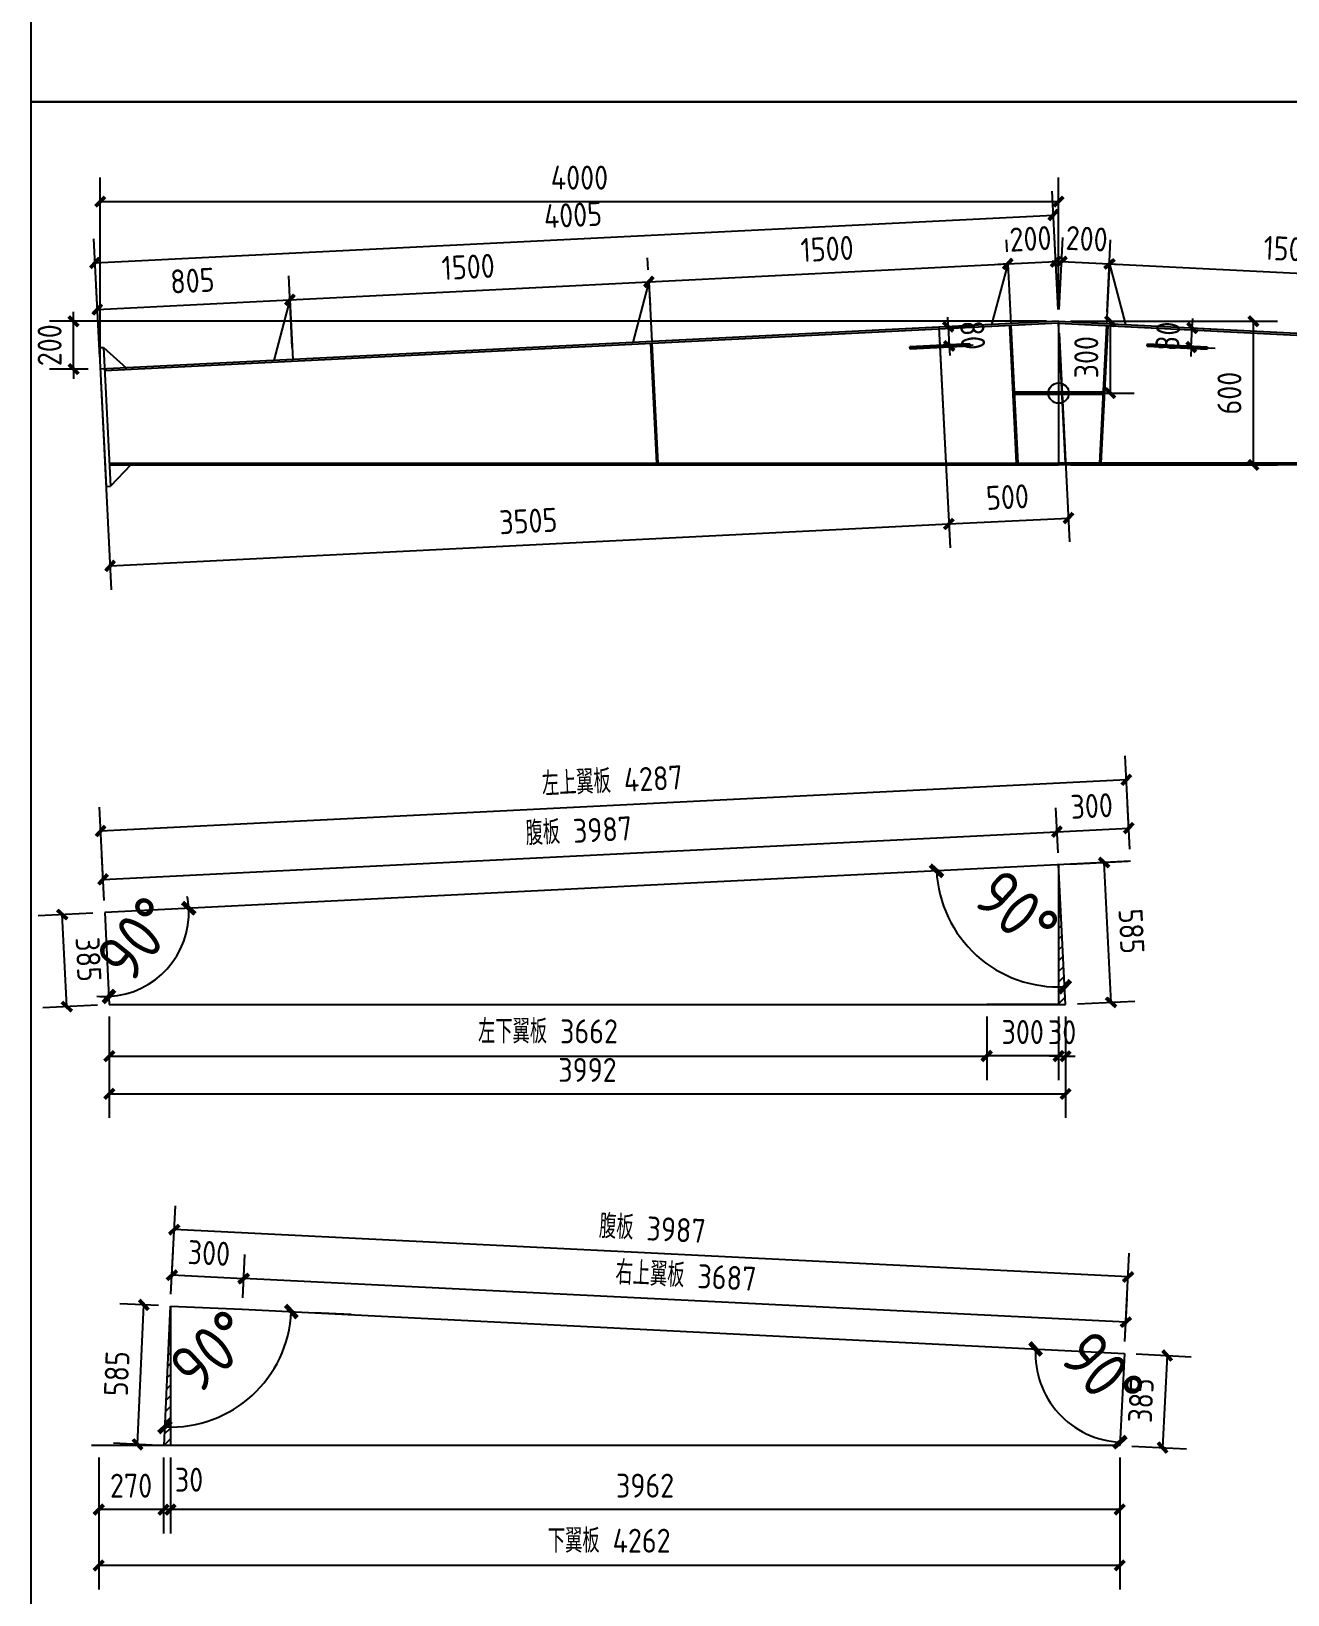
# Model space of a CAD drawing. Extents: x 411778 to 673094, y -11605 to 324395.
# Drawn here: x 440968 to 446213, y 116638 to 123167 of the extents above; entities that cross this region are included whole.
import ezdxf

# ---------------------------------------------------------------- set-up
doc = ezdxf.new("R2010")
doc.units = 0
doc.header["$LTSCALE"] = 1000
doc.header["$MEASUREMENT"] = 0
doc.styles.get("Standard").update_dxf_attribs({"font": 'gbenor.shx', "bigfont": 'gbcbig.shx'})
doc.dimstyles.get("Standard").update_dxf_attribs({"dimscale": 100, "dimtxt": 3.5, "dimasz": 1, "dimexe": 2.5, "dimexo": 3, "dimgap": 1.5, "dimtad": 1, "dimdec": 0, "dimzin": 0, "dimdsep": 46, "dimtxsty": 'Standard', "dimblk": 'ARCHTICK', "dimcen": 0.09, "dimadec": 0, "dimazin": 0, "dimtfac": 1, "dimtdec": 0, "dimtix": 1, "dimtmove": 2, "dimatfit": 3, "dimfxl": 1, "dimtolj": 1, "dimtzin": 0, "dimarcsym": 0})

# ---------------------------------------------------------------- blocks, each defined once
blk = doc.blocks.new('_ArchTick')
at = {"color": 0, "linetype": 'ByBlock', "const_width": 0.4}
blk.add_lwpolyline([(-0.5, -0.5), (0.5, 0.5)], dxfattribs=at)
blk = doc.blocks.new('*D2317')
at = {"color": 3, "lineweight": -2}
for p, q in [((441254, 121805.9), (441239, 122105.6)), ((442058, 121846.1), (442043, 122145.8)), ((441244, 122005.7), (442048, 122045.9))]:
    blk.add_line(p, q, dxfattribs=at)
at = {"layer": 'Defpoints', "color": 0}
for p in [(442048, 122045.9), (442060.5, 121796.2), (441256.5, 121756)]:
    blk.add_point(p, dxfattribs=at)
at = {"color": 3, "lineweight": -2, "xscale": 40, "yscale": 40, "zscale": 40}
for p, rotation in [((441244, 122005.7), 182.8624052261213), ((442048, 122045.9), 2.862405226121261)]:
    blk.add_blockref('_ArchTick', p, dxfattribs=dict(at, rotation=rotation))
at = {"color": 0, "insert": (441641, 122125.7), "char_height": 100, "attachment_point": 5, "rotation": 2.86241}
blk.add_mtext('\\A1;805', dxfattribs=at)
blk = doc.blocks.new('*D2318')
at = {"color": 3, "lineweight": -2}
for p, q in [((443543.6, 122170.7), (443541.1, 122220.7)), ((442058, 121846.1), (442043, 122145.8)), ((442048, 122045.9), (443546.1, 122120.8))]:
    blk.add_line(p, q, dxfattribs=at)
at = {"layer": 'Defpoints', "color": 0}
for p in [(443546.1, 122120.8), (443546.1, 122120.8), (442060.5, 121796.2)]:
    blk.add_point(p, dxfattribs=at)
at = {"color": 3, "lineweight": -2, "xscale": 40, "yscale": 40, "zscale": 40}
for p, rotation in [((443546.1, 122120.8), 2.862405226151679), ((442048, 122045.9), 182.8624052261517)]:
    blk.add_blockref('_ArchTick', p, dxfattribs=dict(at, rotation=rotation))
at = {"color": 0, "insert": (442792, 122183.2), "char_height": 100, "attachment_point": 5, "rotation": 2.86241}
blk.add_mtext('\\A1;1500', dxfattribs=at)
blk = doc.blocks.new('*D2319')
at = {"color": 3, "lineweight": -2}
for p, q in [((445041.7, 122245.6), (445039.2, 122295.6)), ((443546.1, 122120.8), (445044.2, 122195.7)), ((443548.6, 122070.9), (443551.1, 122020.9))]:
    blk.add_line(p, q, dxfattribs=at)
at = {"layer": 'Defpoints', "color": 0}
for p in [(445044.2, 122195.7), (445044.2, 122195.7), (443546.1, 122120.8)]:
    blk.add_point(p, dxfattribs=at)
at = {"color": 3, "lineweight": -2, "xscale": 40, "yscale": 40, "zscale": 40}
for p, rotation in [((445044.2, 122195.7), 2.862405226151679), ((443546.1, 122120.8), 182.8624052261517)]:
    blk.add_blockref('_ArchTick', p, dxfattribs=dict(at, rotation=rotation))
at = {"color": 0, "insert": (444290.2, 122258.1), "char_height": 100, "attachment_point": 5, "rotation": 2.86241}
blk.add_mtext('\\A1;1500', dxfattribs=at)
blk = doc.blocks.new('*D2320')
at = {"color": 3, "lineweight": -2}
for p, q in [((445041.7, 122245.6), (445039.2, 122295.6)), ((445254, 122005.9), (445239, 122305.6)), ((445044.2, 122195.7), (445004.3, 122193.7)), ((445044.2, 122195.7), (445244, 122205.7)), ((445244, 122205.7), (445283.9, 122207.7))]:
    blk.add_line(p, q, dxfattribs=at)
at = {"layer": 'Defpoints', "color": 0}
for p in [(445044.2, 122195.7), (445244, 122205.7), (445256.5, 121956)]:
    blk.add_point(p, dxfattribs=at)
at = {"color": 3, "lineweight": -2, "xscale": 40, "yscale": 40, "zscale": 40}
for p, rotation in [((445044.2, 122195.7), 2.862405226151719), ((445244, 122205.7), 182.8624052261517)]:
    blk.add_blockref('_ArchTick', p, dxfattribs=dict(at, rotation=rotation))
at = {"color": 0, "insert": (445139.1, 122300.6), "char_height": 100, "attachment_point": 5, "rotation": 2.86241}
blk.add_mtext('\\A1;200', dxfattribs=at)
blk = doc.blocks.new('*D2321')
at = {"color": 3, "lineweight": -2}
for p, q in [((445259, 122005.9), (445273.9, 122305.6)), ((445458.7, 121996), (445473.7, 122295.6)), ((445269, 122205.7), (445229, 122207.7)), ((445269, 122205.7), (445468.7, 122195.7)), ((445468.7, 122195.7), (445508.7, 122193.7))]:
    blk.add_line(p, q, dxfattribs=at)
at = {"layer": 'Defpoints', "color": 0}
for p in [(445468.7, 122195.7), (445256.5, 121956), (445456.2, 121946)]:
    blk.add_point(p, dxfattribs=at)
at = {"color": 3, "lineweight": -2, "xscale": 40, "yscale": 40, "zscale": 40}
for p, rotation in [((445269, 122205.7), 357.1375947738866), ((445468.7, 122195.7), 177.1375947738866)]:
    blk.add_blockref('_ArchTick', p, dxfattribs=dict(at, rotation=rotation))
at = {"color": 0, "insert": (445373.8, 122300.6), "char_height": 100, "attachment_point": 5, "rotation": 357.13759}
blk.add_mtext('\\A1;200', dxfattribs=at)
blk = doc.blocks.new('*D2322')
at = {"color": 3, "lineweight": -2}
for p, q in [((445458.7, 121996), (445473.7, 122295.6)), ((445468.7, 122195.7), (446966.8, 122120.8)), ((446969.3, 122170.7), (446971.8, 122220.7))]:
    blk.add_line(p, q, dxfattribs=at)
at = {"layer": 'Defpoints', "color": 0}
for p in [(446966.8, 122120.8), (446966.8, 122120.8), (445456.2, 121946)]:
    blk.add_point(p, dxfattribs=at)
at = {"color": 3, "lineweight": -2, "xscale": 40, "yscale": 40, "zscale": 40}
for p, rotation in [((445468.7, 122195.7), 177.1375947738483), ((446966.8, 122120.8), 357.1375947738483)]:
    blk.add_blockref('_ArchTick', p, dxfattribs=dict(at, rotation=rotation))
at = {"color": 0, "insert": (446222.8, 122258.1), "char_height": 100, "attachment_point": 5, "rotation": 357.13759}
blk.add_mtext('\\A1;1500', dxfattribs=at)
blk = doc.blocks.new('*D2295')
at = {"color": 3, "lineweight": -2}
for p, q in [((441145, 121956), (441145, 121996)), ((445206.5, 121956), (441045, 121956)), ((441145, 121756), (441145, 121956)), ((441206.5, 121756), (441045, 121756)), ((441145, 121756), (441145, 121716))]:
    blk.add_line(p, q, dxfattribs=at)
at = {"layer": 'Defpoints', "color": 0}
for p in [(441145, 121956), (445256.5, 121956), (441256.5, 121756)]:
    blk.add_point(p, dxfattribs=at)
at = {"color": 3, "lineweight": -2, "xscale": 40, "yscale": 40, "zscale": 40}
for p, rotation in [((441145, 121956), 270), ((441145, 121756), 90)]:
    blk.add_blockref('_ArchTick', p, dxfattribs=dict(at, rotation=rotation))
at = {"color": 0, "insert": (441045, 121856), "char_height": 100, "attachment_point": 5, "rotation": 90}
blk.add_mtext('\\A1;200', dxfattribs=at)
blk = doc.blocks.new('*D2296')
at = {"color": 3, "lineweight": -2}
for p, q in [((441256.5, 121806), (441256.5, 122556)), ((445256.5, 122006), (445256.5, 122556)), ((441256.5, 122456), (445256.5, 122456))]:
    blk.add_line(p, q, dxfattribs=at)
at = {"layer": 'Defpoints', "color": 0}
for p in [(445256.5, 122456), (445256.5, 121956), (441256.5, 121756)]:
    blk.add_point(p, dxfattribs=at)
at = {"color": 3, "lineweight": -2, "xscale": 40, "yscale": 40, "zscale": 40, "rotation": 180}
blk.add_blockref('_ArchTick', (441256.5, 122456), dxfattribs=at)
at = {"color": 3, "lineweight": -2, "xscale": 40, "yscale": 40, "zscale": 40}
blk.add_blockref('_ArchTick', (445256.5, 122456), dxfattribs=at)
at = {"color": 0, "insert": (443256.5, 122556), "char_height": 100, "attachment_point": 5}
blk.add_mtext('\\A1;4000', dxfattribs=at)
blk = doc.blocks.new('*D2297')
at = {"color": 3, "lineweight": -2}
for p, q in [((445254, 122005.9), (445229.3, 122499.7)), ((441234.3, 122199.8), (445234.3, 122399.8)), ((441254, 121805.9), (441229.3, 122299.7))]:
    blk.add_line(p, q, dxfattribs=at)
at = {"layer": 'Defpoints', "color": 0}
for p in [(445234.3, 122399.8), (445256.5, 121956), (441256.5, 121756)]:
    blk.add_point(p, dxfattribs=at)
at = {"color": 3, "lineweight": -2, "xscale": 40, "yscale": 40, "zscale": 40}
for p, rotation in [((445234.3, 122399.8), 2.862405226111325), ((441234.3, 122199.8), 182.8624052261113)]:
    blk.add_blockref('_ArchTick', p, dxfattribs=dict(at, rotation=rotation))
at = {"color": 0, "insert": (443229.3, 122399.7), "char_height": 100, "attachment_point": 5, "rotation": 2.86241}
blk.add_mtext('\\A1;4005', dxfattribs=at)
blk = doc.blocks.new('*D2325')
at = {"color": 3, "lineweight": -2}
for p, q in [((444759.6, 121881.1), (444803.2, 121009.6)), ((441259, 121706.1), (441302.5, 120834.6)), ((441297.5, 120934.5), (444798.2, 121109.5))]:
    blk.add_line(p, q, dxfattribs=at)
at = {"layer": 'Defpoints', "color": 0}
for p in [(444757.1, 121931), (441256.5, 121756), (444798.2, 121109.5)]:
    blk.add_point(p, dxfattribs=at)
at = {"color": 3, "lineweight": -2, "xscale": 40, "yscale": 40, "zscale": 40}
for p, rotation in [((444798.2, 121109.5), 2.862405226090842), ((441297.5, 120934.5), 182.8624052260909)]:
    blk.add_blockref('_ArchTick', p, dxfattribs=dict(at, rotation=rotation))
at = {"color": 0, "insert": (443042.9, 121121.9), "char_height": 100, "attachment_point": 5, "rotation": 2.86241}
blk.add_mtext('\\A1;3505', dxfattribs=at)
blk = doc.blocks.new('*D2326')
at = {"color": 3, "lineweight": -2}
for p, q in [((445259, 121906.1), (445302.5, 121034.6)), ((444759.6, 121881.1), (444803.2, 121009.6)), ((444798.2, 121109.5), (445297.5, 121134.5))]:
    blk.add_line(p, q, dxfattribs=at)
at = {"layer": 'Defpoints', "color": 0}
for p in [(444757.1, 121931), (445256.5, 121956), (445297.5, 121134.5)]:
    blk.add_point(p, dxfattribs=at)
at = {"color": 3, "lineweight": -2, "xscale": 40, "yscale": 40, "zscale": 40}
for p, rotation in [((444798.2, 121109.5), 182.8624052260475), ((445297.5, 121134.5), 2.862405226047511)]:
    blk.add_blockref('_ArchTick', p, dxfattribs=dict(at, rotation=rotation))
at = {"color": 0, "insert": (445042.9, 121221.9), "char_height": 100, "attachment_point": 5, "rotation": 2.86241}
blk.add_mtext('\\A1;500', dxfattribs=at)
blk = doc.blocks.new('*D2327')
at = {"color": 3, "lineweight": -2}
for p, q in [((441225, 119484.9), (440997.8, 119473.5)), ((441116.9, 119094.1), (441097.7, 119478.5)), ((441244.2, 119100.5), (441017.1, 119089.1))]:
    blk.add_line(p, q, dxfattribs=at)
at = {"layer": 'Defpoints', "color": 0}
for p in [(441274.9, 119487.4), (441097.7, 119478.5), (441294.1, 119103)]:
    blk.add_point(p, dxfattribs=at)
at = {"color": 3, "lineweight": -2, "xscale": 40, "yscale": 40, "zscale": 40}
for p, rotation in [((441097.7, 119478.5), 92.86240522614227), ((441116.9, 119094.1), 272.8624052261422)]:
    blk.add_blockref('_ArchTick', p, dxfattribs=dict(at, rotation=rotation))
at = {"color": 0, "insert": (441207.2, 119291.3), "char_height": 100, "attachment_point": 5, "rotation": 272.86241}
blk.add_mtext('\\A1;385', dxfattribs=at)
blk = doc.blocks.new('*D2328')
at = {"color": 3, "lineweight": -2}
for p, q in [((445254, 119736.4), (445244.6, 119924.5)), ((441268, 119625.5), (445249.6, 119824.6)), ((441272.4, 119537.3), (441263, 119725.4))]:
    blk.add_line(p, q, dxfattribs=at)
at = {"layer": 'Defpoints', "color": 0}
for p in [(445249.6, 119824.6), (445256.5, 119686.4), (441274.9, 119487.4)]:
    blk.add_point(p, dxfattribs=at)
at = {"color": 3, "lineweight": -2, "xscale": 40, "yscale": 40, "zscale": 40}
for p, rotation in [((445249.6, 119824.6), 2.862405226128169), ((441268, 119625.5), 182.8624052261281)]:
    blk.add_blockref('_ArchTick', p, dxfattribs=dict(at, rotation=rotation))
at = {"color": 0, "insert": (443253.7, 119828.2), "char_height": 100, "attachment_point": 5, "rotation": 2.86241}
blk.add_mtext('\\A1;腹板 3987', dxfattribs=at)
blk = doc.blocks.new('*D2329')
at = {"color": 3, "lineweight": -2}
for p, q in [((445553.7, 119751.4), (445544.3, 119939.4)), ((445254, 119736.4), (445244.6, 119924.5)), ((445249.6, 119824.6), (445549.3, 119839.6))]:
    blk.add_line(p, q, dxfattribs=at)
at = {"layer": 'Defpoints', "color": 0}
for p in [(445549.3, 119839.6), (445256.5, 119686.4), (445556.2, 119701.4)]:
    blk.add_point(p, dxfattribs=at)
at = {"color": 3, "lineweight": -2, "xscale": 40, "yscale": 40, "zscale": 40}
for p, rotation in [((445249.6, 119824.6), 182.8624052261517), ((445549.3, 119839.6), 2.862405226151679)]:
    blk.add_blockref('_ArchTick', p, dxfattribs=dict(at, rotation=rotation))
at = {"color": 0, "insert": (445394.4, 119931.9), "char_height": 100, "attachment_point": 5, "rotation": 2.86241}
blk.add_mtext('\\A1;300', dxfattribs=at)
blk = doc.blocks.new('*D2330')
at = {"color": 3, "lineweight": -2}
for p, q in [((445553.7, 119751.4), (445534.2, 120141.1)), ((445539.2, 120041.2), (441257.9, 119827.2)), ((441272.4, 119537.3), (441252.9, 119927))]:
    blk.add_line(p, q, dxfattribs=at)
at = {"layer": 'Defpoints', "color": 0}
for p in [(441257.9, 119827.2), (445556.2, 119701.4), (441274.9, 119487.4)]:
    blk.add_point(p, dxfattribs=at)
at = {"color": 3, "lineweight": -2, "xscale": 40, "yscale": 40, "zscale": 40}
for p, rotation in [((445539.2, 120041.2), 2.862405226111511), ((441257.9, 119827.2), 182.8624052261115)]:
    blk.add_blockref('_ArchTick', p, dxfattribs=dict(at, rotation=rotation))
at = {"color": 0, "insert": (443393.4, 120037.4), "char_height": 100, "attachment_point": 5, "rotation": 2.86241}
blk.add_mtext('\\A1;左上翼板 4287', dxfattribs=at)
blk = doc.blocks.new('*D2331')
at = {"color": 3, "lineweight": -2}
for p, q in [((445306.5, 119688.9), (445546.1, 119700.9)), ((445475.4, 119111.9), (445446.2, 119695.9)), ((445335.7, 119105), (445575.3, 119116.9))]:
    blk.add_line(p, q, dxfattribs=at)
at = {"layer": 'Defpoints', "color": 0}
for p in [(445256.5, 119686.4), (445446.2, 119695.9), (445285.7, 119102.5)]:
    blk.add_point(p, dxfattribs=at)
at = {"color": 3, "lineweight": -2, "xscale": 40, "yscale": 40, "zscale": 40}
for p, rotation in [((445446.2, 119695.9), 92.86240522611246), ((445475.4, 119111.9), 272.8624052261125)]:
    blk.add_blockref('_ArchTick', p, dxfattribs=dict(at, rotation=rotation))
at = {"color": 0, "insert": (445560.7, 119408.9), "char_height": 100, "attachment_point": 5, "rotation": 272.86241}
blk.add_mtext('\\A1;585', dxfattribs=at)
blk = doc.blocks.new('*D2332')
at = {"color": 3, "lineweight": -2}
for p, q in [((441294.1, 119053), (441294.1, 118787.4)), ((444956.5, 119052.5), (444956.5, 118787)), ((441294.1, 118887.4), (444956.5, 118887))]:
    blk.add_line(p, q, dxfattribs=at)
at = {"layer": 'Defpoints', "color": 0}
for p in [(441294.1, 119103), (444956.5, 119102.5), (444956.5, 118887)]:
    blk.add_point(p, dxfattribs=at)
at = {"color": 3, "lineweight": -2, "xscale": 40, "yscale": 40, "zscale": 40}
for p, rotation in [((441294.1, 118887.4), 179.9928155509552), ((444956.5, 118887), 359.9928155509552)]:
    blk.add_blockref('_ArchTick', p, dxfattribs=dict(at, rotation=rotation))
at = {"color": 0, "insert": (443125.3, 118990.5), "char_height": 100, "attachment_point": 5, "rotation": 359.99282}
blk.add_mtext('\\A1;左下翼板 3662', dxfattribs=at)
blk = doc.blocks.new('*D2333')
at = {"color": 3, "lineweight": -2}
for p, q in [((445256.5, 119052.5), (445256.5, 118787)), ((445285.7, 119052.5), (445285.7, 118786.9)), ((445256.5, 118887), (445216.5, 118887)), ((445256.5, 118887), (445285.7, 118886.9)), ((445285.7, 118886.9), (445325.7, 118886.9))]:
    blk.add_line(p, q, dxfattribs=at)
at = {"layer": 'Defpoints', "color": 0}
for p in [(445256.5, 119102.5), (445285.7, 119102.5), (445285.7, 118886.9)]:
    blk.add_point(p, dxfattribs=at)
at = {"color": 3, "lineweight": -2, "xscale": 40, "yscale": 40, "zscale": 40}
for p, rotation in [((445256.5, 118887), 359.9928155509228), ((445285.7, 118886.9), 179.9928155509228)]:
    blk.add_blockref('_ArchTick', p, dxfattribs=dict(at, rotation=rotation))
at = {"color": 0, "insert": (445271.1, 118987), "char_height": 100, "attachment_point": 5, "rotation": 359.99282}
blk.add_mtext('\\A1;30', dxfattribs=at)
blk = doc.blocks.new('*D2334')
at = {"color": 0, "lineweight": -2}
blk.add_arc((445256.5, 119686.4), 510.3, 182.86241, 272.86241, dxfattribs=at)
at = {"layer": 'Defpoints', "color": 0}
for p in [(445256.5, 119686.4), (445556.2, 119701.4), (441274.9, 119487.4), (444827.9, 119409.6), (445285.7, 119102.5)]:
    blk.add_point(p, dxfattribs=at)
at = {"color": 0, "lineweight": -2, "xscale": 50, "yscale": 50, "zscale": 50}
for p, rotation in [((444746.9, 119661), 92.8624052261123), ((445282, 119176.8), 2.862405226109992)]:
    blk.add_blockref('_ArchTick', p, dxfattribs=dict(at, rotation=rotation))
at = {"color": 0, "insert": (445081.9, 119493.4), "char_height": 200, "attachment_point": 5, "rotation": 317.86241}
blk.add_mtext('\\A1;90°', dxfattribs=at)
blk = doc.blocks.new('*D2335')
at = {"color": 0, "lineweight": -2}
for start, end in [(2.86241, 11.02402), (272.86241, 2.86241), (264.70079, 272.86241)]:
    blk.add_arc((441274.9, 119487.4), 351.3, start, end, dxfattribs=at)
at = {"layer": 'Defpoints', "color": 0}
for p in [(445556.2, 119701.4), (441274.9, 119487.4), (441274.9, 119487.4), (441465.5, 119192.3), (441294.1, 119103)]:
    blk.add_point(p, dxfattribs=at)
at = {"color": 0, "lineweight": -2, "xscale": 50, "yscale": 50, "zscale": 50}
for p, rotation in [((441625.8, 119504.9), 272.8624052261114), ((441292.5, 119136.5), 2.862405226154996)]:
    blk.add_blockref('_ArchTick', p, dxfattribs=dict(at, rotation=rotation))
at = {"color": 0, "insert": (441411.1, 119377), "char_height": 200, "attachment_point": 5, "rotation": 50.96011}
blk.add_mtext('\\A1;90°', dxfattribs=at)
blk = doc.blocks.new('*D2298')
at = {"color": 3, "lineweight": -2}
for p, q in [((441294.1, 119053), (441294.1, 118629.9)), ((445285.7, 119052.5), (445285.7, 118629.4)), ((441294.1, 118729.9), (445285.7, 118729.4))]:
    blk.add_line(p, q, dxfattribs=at)
at = {"layer": 'Defpoints', "color": 0}
for p in [(441294.1, 119103), (445285.7, 119102.5), (445285.7, 118729.4)]:
    blk.add_point(p, dxfattribs=at)
at = {"color": 3, "lineweight": -2, "xscale": 40, "yscale": 40, "zscale": 40}
for p, rotation in [((441294.1, 118729.9), 179.992815550955), ((445285.7, 118729.4), 359.992815550955)]:
    blk.add_blockref('_ArchTick', p, dxfattribs=dict(at, rotation=rotation))
at = {"color": 0, "insert": (443289.9, 118829.7), "char_height": 100, "attachment_point": 5, "rotation": 359.99282}
blk.add_mtext('\\A1;3992', dxfattribs=at)
blk = doc.blocks.new('*D2336')
at = {"color": 3, "lineweight": -2}
for p, q in [((444956.5, 119052.5), (444956.5, 118788)), ((445256.5, 119052.5), (445256.5, 118787.9)), ((445256.5, 118887.9), (444956.5, 118888))]:
    blk.add_line(p, q, dxfattribs=at)
at = {"layer": 'Defpoints', "color": 0}
for p in [(444956.5, 119102.5), (445256.5, 119102.5), (444956.5, 118888)]:
    blk.add_point(p, dxfattribs=at)
at = {"color": 3, "lineweight": -2, "xscale": 40, "yscale": 40, "zscale": 40}
for p, rotation in [((444956.5, 118888), 179.9928155509547), ((445256.5, 118887.9), 359.9928155509547)]:
    blk.add_blockref('_ArchTick', p, dxfattribs=dict(at, rotation=rotation))
at = {"color": 0, "insert": (445106.5, 118988), "char_height": 100, "attachment_point": 5, "rotation": 359.99282}
blk.add_mtext('\\A1;300', dxfattribs=at)
blk = doc.blocks.new('*D2340')
at = {"color": 3, "lineweight": -2}
for p, q in [((441850.8, 117878.6), (441859.8, 118059)), ((445537.3, 117776.4), (441854.8, 117959.1)), ((445533.3, 117695.8), (445542.2, 117876.2))]:
    blk.add_line(p, q, dxfattribs=at)
at = {"layer": 'Defpoints', "color": 0}
for p in [(441854.8, 117959.1), (441848.3, 117828.7), (445530.8, 117645.9)]:
    blk.add_point(p, dxfattribs=at)
at = {"color": 3, "lineweight": -2, "xscale": 40, "yscale": 40, "zscale": 40}
for p, rotation in [((441854.8, 117959.1), 177.158499624351), ((445537.3, 117776.4), 357.158499624351)]:
    blk.add_blockref('_ArchTick', p, dxfattribs=dict(at, rotation=rotation))
at = {"color": 0, "insert": (443701.1, 117970.9), "char_height": 100, "attachment_point": 5, "rotation": 357.1585}
blk.add_mtext('\\A1;右上翼板 3687', dxfattribs=at)
blk = doc.blocks.new('*D2341')
at = {"color": 3, "lineweight": -2}
for p, q in [((441551.6, 117893.4), (441560.5, 118072.4)), ((441850.8, 117878.6), (441859.7, 118057.6)), ((441854.7, 117957.7), (441555.6, 117972.5))]:
    blk.add_line(p, q, dxfattribs=at)
at = {"layer": 'Defpoints', "color": 0}
for p in [(441555.6, 117972.5), (441549.2, 117843.5), (441848.3, 117828.7)]:
    blk.add_point(p, dxfattribs=at)
at = {"color": 3, "lineweight": -2, "xscale": 40, "yscale": 40, "zscale": 40}
for p, rotation in [((441555.6, 117972.5), 177.1584996243698), ((441854.7, 117957.7), 357.1584996243698)]:
    blk.add_blockref('_ArchTick', p, dxfattribs=dict(at, rotation=rotation))
at = {"color": 0, "insert": (441710.1, 118065), "char_height": 100, "attachment_point": 5, "rotation": 357.1585}
blk.add_mtext('\\A1;300', dxfattribs=at)
blk = doc.blocks.new('*D2342')
at = {"color": 3, "lineweight": -2}
for p, q in [((441551.6, 117893.4), (441570, 118262.5)), ((445546.6, 117965), (441565, 118162.6)), ((445533.3, 117695.8), (445551.6, 118064.8))]:
    blk.add_line(p, q, dxfattribs=at)
at = {"layer": 'Defpoints', "color": 0}
for p in [(441565, 118162.6), (441549.2, 117843.5), (445530.8, 117645.9)]:
    blk.add_point(p, dxfattribs=at)
at = {"color": 3, "lineweight": -2, "xscale": 40, "yscale": 40, "zscale": 40}
for p, rotation in [((441565, 118162.6), 177.158499624351), ((445546.6, 117965), 357.158499624351)]:
    blk.add_blockref('_ArchTick', p, dxfattribs=dict(at, rotation=rotation))
at = {"color": 0, "insert": (443560.9, 118166.9), "char_height": 100, "attachment_point": 5, "rotation": 357.1585}
blk.add_mtext('\\A1;腹板 3987', dxfattribs=at)
blk = doc.blocks.new('*D2343')
at = {"color": 3, "lineweight": -2}
for p, q in [((445580.7, 117643.4), (445809.5, 117631.9)), ((445709.6, 117636.9), (445690.4, 117252.5)), ((445561.5, 117259), (445790.3, 117247.5))]:
    blk.add_line(p, q, dxfattribs=at)
at = {"layer": 'Defpoints', "color": 0}
for p in [(445530.8, 117645.9), (445511.6, 117261.5), (445690.4, 117252.5)]:
    blk.add_point(p, dxfattribs=at)
at = {"color": 3, "lineweight": -2, "xscale": 40, "yscale": 40, "zscale": 40}
for p, rotation in [((445709.6, 117636.9), 87.1375947738753), ((445690.4, 117252.5), 267.1375947738753)]:
    blk.add_blockref('_ArchTick', p, dxfattribs=dict(at, rotation=rotation))
at = {"color": 0, "insert": (445600.1, 117449.7), "char_height": 100, "attachment_point": 5, "rotation": 87.13759}
blk.add_mtext('\\A1;385', dxfattribs=at)
blk = doc.blocks.new('*D2344')
at = {"color": 3, "lineweight": -2}
for p, q in [((441499.2, 117845.8), (441338.3, 117853)), ((441411.9, 117266), (441438.2, 117848.5)), ((441472.9, 117263.2), (441312, 117270.5))]:
    blk.add_line(p, q, dxfattribs=at)
at = {"layer": 'Defpoints', "color": 0}
for p in [(441438.2, 117848.5), (441549.2, 117843.5), (441522.9, 117261)]:
    blk.add_point(p, dxfattribs=at)
at = {"color": 3, "lineweight": -2, "xscale": 40, "yscale": 40, "zscale": 40}
for p, rotation in [((441438.2, 117848.5), 87.41582622571491), ((441411.9, 117266), 267.4158262257149)]:
    blk.add_blockref('_ArchTick', p, dxfattribs=dict(at, rotation=rotation))
at = {"color": 0, "insert": (441325.2, 117561.7), "char_height": 100, "attachment_point": 5, "rotation": 87.41583}
blk.add_mtext('\\A1;585', dxfattribs=at)
blk = doc.blocks.new('*D2345')
at = {"color": 0, "lineweight": -2}
blk.add_line((442148.1, 117816.5), (442303.6, 117809.5), dxfattribs=at)
blk.add_arc((441549.2, 117843.5), 505.2, 267.41583, 357.41583, dxfattribs=at)
at = {"layer": 'Defpoints', "color": 0}
for p in [(441549.2, 117843.5), (441549.2, 117843.5), (441848.4, 117830), (441781.8, 117395.1), (441522.9, 117261)]:
    blk.add_point(p, dxfattribs=at)
at = {"color": 0, "lineweight": -2, "xscale": 50, "yscale": 50, "zscale": 50}
for p, rotation in [((442053.8, 117820.7), 87.41582622573544), ((441526.4, 117338.8), 177.4158262257197)]:
    blk.add_blockref('_ArchTick', p, dxfattribs=dict(at, rotation=rotation))
at = {"color": 0, "insert": (441721.3, 117655.1), "char_height": 200, "attachment_point": 5, "rotation": 42.41583}
blk.add_mtext('\\A1;90°', dxfattribs=at)
blk = doc.blocks.new('*D2315')
at = {"color": 3, "lineweight": -2}
for p, q in [((445306.5, 121956), (445572, 121956)), ((445472, 121956), (445472, 121656)), ((445306.5, 121656), (445572, 121656))]:
    blk.add_line(p, q, dxfattribs=at)
at = {"layer": 'Defpoints', "color": 0}
for p in [(445256.5, 121956), (445256.5, 121656), (445472, 121656)]:
    blk.add_point(p, dxfattribs=at)
at = {"color": 3, "lineweight": -2, "xscale": 40, "yscale": 40, "zscale": 40}
for p, rotation in [((445472, 121956), 90), ((445472, 121656), 270)]:
    blk.add_blockref('_ArchTick', p, dxfattribs=dict(at, rotation=rotation))
at = {"color": 0, "insert": (445372, 121806), "char_height": 100, "attachment_point": 5, "rotation": 90}
blk.add_mtext('\\A1;300', dxfattribs=at)
blk = doc.blocks.new('*D2367')
at = {"color": 0, "lineweight": -2}
blk.add_arc((445530.8, 117645.9), 371.1, 177.13759, 267.13759, dxfattribs=at)
at = {"layer": 'Defpoints', "color": 0}
for p in [(441848.4, 117830), (445530.8, 117645.9), (445530.8, 117645.9), (445200.5, 117476.6), (445511.6, 117261.5)]:
    blk.add_point(p, dxfattribs=at)
at = {"color": 0, "lineweight": -2, "xscale": 50, "yscale": 50, "zscale": 50}
for p, rotation in [((445160.1, 117664.4), 87.13759477388716), ((445512.3, 117275.2), 357.1375947738725)]:
    blk.add_blockref('_ArchTick', p, dxfattribs=dict(at, rotation=rotation))
at = {"color": 0, "insert": (445441, 117564.6), "char_height": 200, "attachment_point": 5, "rotation": 312.13759}
blk.add_mtext('\\A1;90°', dxfattribs=at)
blk = doc.blocks.new('*D2563')
at = {"color": 3, "lineweight": -2}
for p, q in [((444795.8, 121933), (444793.8, 121972.9)), ((444795.8, 121933), (444799.8, 121853.1)), ((444807, 121933.5), (444895.7, 121938)), ((444799.8, 121853.1), (444801.8, 121813.1)), ((444811, 121853.6), (444899.6, 121858.1))]:
    blk.add_line(p, q, dxfattribs=at)
at = {"layer": 'Defpoints', "color": 0}
for p in [(444757.1, 121931), (444761.1, 121851.1), (444799.8, 121853.1)]:
    blk.add_point(p, dxfattribs=at)
at = {"color": 3, "lineweight": -2, "xscale": 40, "yscale": 40, "zscale": 40}
for p, rotation in [((444795.8, 121933), 272.8624052260509), ((444799.8, 121853.1), 92.86240522605088)]:
    blk.add_blockref('_ArchTick', p, dxfattribs=dict(at, rotation=rotation))
at = {"color": 0, "insert": (444897.6, 121898), "char_height": 100, "attachment_point": 5, "rotation": 272.86241}
blk.add_mtext('\\A1;80', dxfattribs=at)
blk = doc.blocks.new('*D2564')
at = {"color": 3, "lineweight": -2}
for p, q in [((445814.1, 121928.1), (445816.1, 121968.1)), ((445805.7, 121928.5), (445913.9, 121923.1)), ((445810.1, 121848.3), (445814.1, 121928.1)), ((445801.7, 121848.8), (445909.9, 121843.3)), ((445810.1, 121848.3), (445808.1, 121808.4))]:
    blk.add_line(p, q, dxfattribs=at)
at = {"layer": 'Defpoints', "color": 0}
for p in [(445755.7, 121931), (445814.1, 121928.1), (445751.7, 121851.3)]:
    blk.add_point(p, dxfattribs=at)
at = {"color": 3, "lineweight": -2, "xscale": 40, "yscale": 40, "zscale": 40}
for p, rotation in [((445814.1, 121928.1), 267.1375947739013), ((445810.1, 121848.3), 87.13759477390128)]:
    blk.add_blockref('_ArchTick', p, dxfattribs=dict(at, rotation=rotation))
at = {"color": 0, "insert": (445712.2, 121893.2), "char_height": 100, "attachment_point": 5, "rotation": 87.13759}
blk.add_mtext('\\A1;80', dxfattribs=at)
blk = doc.blocks.new('*D3329')
at = {"color": 3, "lineweight": -2}
for p, q in [((441549.2, 117211), (441549.2, 116893.5)), ((445511.6, 117211.5), (445511.6, 116893.9)), ((445511.6, 116993.9), (441549.2, 116993.5))]:
    blk.add_line(p, q, dxfattribs=at)
at = {"layer": 'Defpoints', "color": 0}
for p in [(441549.2, 117261), (445511.6, 117261.5), (441549.2, 116993.5)]:
    blk.add_point(p, dxfattribs=at)
at = {"color": 3, "lineweight": -2, "xscale": 40, "yscale": 40, "zscale": 40}
for p, rotation in [((441549.2, 116993.5), 180.0071844490455), ((445511.6, 116993.9), 0.007184449045443131)]:
    blk.add_blockref('_ArchTick', p, dxfattribs=dict(at, rotation=rotation))
at = {"color": 0, "insert": (443530.4, 117093.7), "char_height": 100, "attachment_point": 5, "rotation": 0.00718}
blk.add_mtext('\\A1;3962', dxfattribs=at)
blk = doc.blocks.new('*D3330')
at = {"color": 3, "lineweight": -2}
for p, q in [((441250, 117211), (441250.1, 116893.4)), ((441549.2, 117211), (441549.2, 116893.5)), ((441549.2, 116993.5), (441250.1, 116993.4))]:
    blk.add_line(p, q, dxfattribs=at)
at = {"layer": 'Defpoints', "color": 0}
for p in [(441250, 117261), (441549.2, 117261), (441250.1, 116993.4)]:
    blk.add_point(p, dxfattribs=at)
at = {"color": 3, "lineweight": -2, "xscale": 40, "yscale": 40, "zscale": 40}
for p, rotation in [((441250.1, 116993.4), 180.007184448973), ((441549.2, 116993.5), 0.007184448973021063)]:
    blk.add_blockref('_ArchTick', p, dxfattribs=dict(at, rotation=rotation))
at = {"color": 0, "insert": (441626.9, 117118.4), "char_height": 100, "attachment_point": 5, "rotation": 0.00718}
blk.add_mtext('\\A1;30', dxfattribs=at)
blk = doc.blocks.new('*D3328')
at = {"color": 3, "lineweight": -2}
for p, q in [((441250, 117211), (441250.1, 116660)), ((445511.6, 117211.5), (445511.6, 116660.5)), ((445511.6, 116760.5), (441250.1, 116760))]:
    blk.add_line(p, q, dxfattribs=at)
at = {"layer": 'Defpoints', "color": 0}
for p in [(441250, 117261), (445511.6, 117261.5), (441250.1, 116760)]:
    blk.add_point(p, dxfattribs=at)
at = {"color": 3, "lineweight": -2, "xscale": 40, "yscale": 40, "zscale": 40}
for p, rotation in [((441250.1, 116760), 180.0066801557777), ((445511.6, 116760.5), 0.006680155777738506)]:
    blk.add_blockref('_ArchTick', p, dxfattribs=dict(at, rotation=rotation))
at = {"color": 0, "insert": (443380.8, 116863.6), "char_height": 100, "attachment_point": 5, "rotation": 0.00668}
blk.add_mtext('\\A1;下翼板 4262', dxfattribs=at)
blk = doc.blocks.new('*D3331')
at = {"color": 3, "lineweight": -2}
for p, q in [((441250, 117211), (441250, 116893.4)), ((441520, 117211), (441520, 116893.4)), ((441520, 116993.4), (441250, 116993.4))]:
    blk.add_line(p, q, dxfattribs=at)
at = {"layer": 'Defpoints', "color": 0}
for p in [(441250, 117261), (441520, 117261), (441250, 116993.4)]:
    blk.add_point(p, dxfattribs=at)
at = {"color": 3, "lineweight": -2, "xscale": 40, "yscale": 40, "zscale": 40}
for p, rotation in [((441250, 116993.4), 179.9999999999691), ((441520, 116993.4), 359.9999999999691)]:
    blk.add_blockref('_ArchTick', p, dxfattribs=dict(at, rotation=rotation))
at = {"color": 0, "insert": (441385, 117093.4), "char_height": 100, "attachment_point": 5}
blk.add_mtext('\\A1;270', dxfattribs=at)
blk = doc.blocks.new('*D3390')
at = {"color": 3, "lineweight": -2}
for p, q in [((445306.5, 121956), (446169.5, 121956)), ((446069.5, 121356), (446069.5, 121956)), ((445306.5, 121356), (446169.5, 121356))]:
    blk.add_line(p, q, dxfattribs=at)
at = {"layer": 'Defpoints', "color": 0}
for p in [(445256.5, 121956), (446069.5, 121956), (445256.5, 121356)]:
    blk.add_point(p, dxfattribs=at)
at = {"color": 3, "lineweight": -2, "xscale": 40, "yscale": 40, "zscale": 40}
for p, rotation in [((446069.5, 121956), 90), ((446069.5, 121356), 270)]:
    blk.add_blockref('_ArchTick', p, dxfattribs=dict(at, rotation=rotation))
at = {"color": 0, "insert": (445969.5, 121656), "char_height": 100, "attachment_point": 5, "rotation": 90}
blk.add_mtext('\\A1;600', dxfattribs=at)

msp = doc.modelspace()

# ---------------------------------------------------------------- hatches: boundary and pattern name
h = msp.add_hatch()
h.set_pattern_fill('ANSI31', color=256, scale=20, style=0)
h.set_pattern_definition([(45, (0.063, -12425.045), (-22.4506403, 22.4506403), [])])
h.paths.add_polyline_path([(445256.5, 119686.4), (445256.5, 119102.5), (445285.7, 119102.5)])
h = msp.add_hatch()
h.set_pattern_fill('ANSI31', color=256, scale=20, style=0)
h.set_pattern_definition([(45, (265.16, -12425.045), (-22.4506403, 22.4506403), [])])
h.paths.add_polyline_path([(441549.2, 117843.5), (441522.9, 117261), (441549.2, 117261)])

# ---------------------------------------------------------------- linework, layer by layer
for p, q in [((445044.2, 122195.7), (444976.8, 121942)), ((445044.2, 122195.7), (445056.7, 121946)), ((445468.7, 122195.7), (445456.2, 121946)), ((445468.7, 122195.7), (445536.1, 121942)), ((443546.1, 122120.8), (443478.7, 121867.1)), ((443546.1, 122120.8), (443558.6, 121871.1)), ((442048, 122045.9), (441980.6, 121792.2)), ((442048, 122045.9), (442060.5, 121796.2)), ((445256.5, 121956), (441256.5, 121756)), ((445256.5, 121948), (441274.8, 121748.9)), ((444757.1, 121931), (444785.4, 121364.1)), ((445051.1, 121937.7), (445079.8, 121364)), ((445057.1, 121938), (445085.8, 121364)), ((445256.5, 121956), (445256.5, 121356)), ((445256.5, 121956), (449256.5, 121756)), ((445256.5, 121956), (445256.5, 121356)), ((445256.5, 121956), (445256.5, 121656)), ((445256.5, 121956), (445256.5, 121656)), ((445256.5, 121948), (449238.1, 121748.9)), ((445455.8, 121938), (445427.1, 121364)), ((445461.8, 121937.7), (445433.1, 121364)), ((441252, 121845.9), (441270, 121846.8)), ((441270, 121846.8), (441364.3, 121761.4)), ((443553, 121862.8), (443577.9, 121364.2)), ((443559, 121863.1), (443583.9, 121364.2)), ((444885.7, 121862.4), (444636, 121849.9)), ((444636.5, 121839.9), (444636, 121849.9)), ((444886.2, 121852.4), (444636.5, 121839.9)), ((444761.3, 121846.1), (444760.8, 121856.1)), ((444885.7, 121862.4), (444886.2, 121852.4)), ((445626.6, 121852.5), (445627.1, 121862.5)), ((445626.6, 121852.5), (445876.3, 121840.1)), ((445627.1, 121862.5), (445876.8, 121850)), ((445751.5, 121846.3), (445752, 121856.2)), ((445876.8, 121850), (445876.3, 121840.1)), ((445071, 121661), (445442, 121661)), ((445256.5, 121656), (445071.2, 121656)), ((445071.5, 121651), (445441.5, 121651)), ((441294.1, 121364.5), (445256.5, 121364)), ((441294.5, 121356.5), (445256.5, 121356)), ((441383.6, 121356.5), (441298.9, 121267.5)), ((449218.9, 121364.5), (445256.5, 121364)), ((449218.5, 121356.5), (445256.5, 121356)), ((441280.9, 121266.6), (441298.9, 121267.5)), ((445556.2, 119701.4), (441274.9, 119487.4)), ((445256.5, 119686.4), (445256.5, 119102.5)), ((441294.1, 119103), (445256.5, 119102.5)), ((445256.5, 119102.5), (445285.7, 119102.5)), ((441522.9, 117261), (441549.2, 117843.5)), ((441549.2, 117843.5), (441549.2, 117261)), ((441848.4, 117830), (445530.8, 117645.9)), ((441549.2, 117261), (441220, 117261)), ((445511.6, 117261.5), (441549.2, 117261))]:
    msp.add_line(p, q)
at = {"color": 1}
for p, q in [((445285.6, 121365.5), (445256.5, 121948)), ((444885.9, 121857.4), (444636.2, 121844.9)), ((445626.9, 121857.5), (445876.6, 121845)), ((445071.2, 121656), (445441.7, 121656)), ((445285.7, 119102.5), (445256.5, 119686.4))]:
    msp.add_line(p, q, dxfattribs=at)
at = {"color": 0}
for p, q in [((441252, 121845.9), (441280.9, 121266.6)), ((441270, 121846.8), (441298.9, 121267.5)), ((441274.9, 119487.4), (441294.1, 119103)), ((445530.8, 117645.9), (445511.6, 117261.5))]:
    msp.add_line(p, q, dxfattribs=at)
at = {"color": 2}
for p, q in [((445256.5, 119102.5), (444956.5, 119102.5)), ((441549.2, 117843.5), (441848.4, 117830))]:
    msp.add_line(p, q, dxfattribs=at)
for points in [[(440968.5, 134753), (449368.5, 134753), (449368.5, 122873), (440968.5, 122873)], [(440968.5, 122873), (449368.5, 122873), (449368.5, 110993), (440968.5, 110993)]]:
    msp.add_lwpolyline(points, close=True)
msp.add_circle((445256.5, 121656), 42.5)

# ---------------------------------------------------------------- dimensions: what is measured, and where the dimension line sits
dim = msp.add_linear_dim(base=(445256.5, 122456), p1=(441256.5, 121756), p2=(445256.5, 121956), dimstyle='Standard', override={"dimtxt": 1, "dimasz": 0.4, "dimexe": 1, "dimexo": 0.5, "dimgap": 0.5, "dimclrd": 3, "dimclre": 3})
dim.commit()
dim.dimension.update_dxf_attribs({"geometry": '*D2296', "text_midpoint": (443256.5, 122556)})
for p1, p2, distance, picture, middle in [((441256.5, 121756), (445256.5, 121956), 444.3, '*D2297', (443229.3, 122399.7)), ((445256.5, 121956), (445456.2, 121946), 250, '*D2321', (445373.8, 122300.6)), ((441256.5, 121756), (442060.5, 121796.2), 250, '*D2317', (441641, 122125.7)), ((444757.1, 121931), (444761.1, 121851.1), 38.7, '*D2563', (444897.6, 121898)), ((445256.5, 121356), (445256.5, 121956), -813, '*D3390', (445969.5, 121656)), ((445751.7, 121851.3), (445755.7, 121931), -58.4, '*D2564', (445712.2, 121893.2)), ((441256.5, 121756), (444757.1, 121931), -822.5, '*D2325', (443042.9, 121121.9)), ((445285.7, 119102.5), (445256.5, 119686.4), -189.9, '*D2331', (445560.7, 119408.9)), ((441294.1, 119103), (441274.9, 119487.4), 177.4, '*D2327', (441207.2, 119291.3)), ((441294.1, 119103), (445285.7, 119102.5), -373, '*D2298', (443289.9, 118829.7)), ((445256.5, 119102.5), (444956.5, 119102.5), 214.5, '*D2336', (445106.5, 118988)), ((445530.8, 117645.9), (445511.6, 117261.5), 179.1, '*D2343', (445600.1, 117449.7)), ((441520, 117261), (441250, 117261), 267.5, '*D3331', (441385, 117093.4)), ((445511.6, 117261.5), (441549.2, 117261), 267.5, '*D3329', (443530.4, 117093.7))]:
    dim = msp.add_aligned_dim(p1=p1, p2=p2, distance=distance, dimstyle='Standard', override={"dimtxt": 1, "dimasz": 0.4, "dimexe": 1, "dimexo": 0.5, "dimgap": 0.5, "dimclrd": 3, "dimclre": 3})
    dim.commit()
    dim.dimension.update_dxf_attribs({"geometry": picture, "text_midpoint": middle})
for base, p1, p2, angle, picture, middle in [((445244, 122205.7), (445044.2, 122195.7), (445256.5, 121956), 182.86241, '*D2320', (445139.1, 122300.6)), ((445044.2, 122195.7), (443546.1, 122120.8), (445044.2, 122195.7), 182.86241, '*D2319', (444290.2, 122258.1)), ((446966.8, 122120.8), (445456.2, 121946), (446966.8, 122120.8), 177.13759, '*D2322', (446222.8, 122258.1)), ((443546.1, 122120.8), (442060.5, 121796.2), (443546.1, 122120.8), 182.86241, '*D2318', (442792, 122183.2)), ((441145, 121956), (441256.5, 121756), (445256.5, 121956), 90, '*D2295', (441045, 121856)), ((445472, 121656), (445256.5, 121956), (445256.5, 121656), 90, '*D2315', (445372, 121806)), ((445297.5, 121134.5), (444757.1, 121931), (445256.5, 121956), 182.86241, '*D2326', (445042.9, 121221.9)), ((445549.3, 119839.6), (445256.5, 119686.4), (445556.2, 119701.4), 182.86241, '*D2329', (445394.4, 119931.9)), ((441555.5658, 117972.5427), (441848.3169, 117828.6502), (441549.1607, 117843.4986), 357.1585, '*D2341', (441710.1011, 118064.9956))]:
    dim = msp.add_linear_dim(base=base, p1=p1, p2=p2, angle=angle, dimstyle='Standard', override={"dimtxt": 1, "dimasz": 0.4, "dimexe": 1, "dimexo": 0.5, "dimgap": 0.5, "dimclrd": 3, "dimclre": 3})
    dim.commit()
    dim.dimension.update_dxf_attribs({"geometry": picture, "text_midpoint": middle})
for p1, p2, distance, text, picture, middle in [((445556.2, 119701.4), (441274.9, 119487.4), -340.2, '左上翼板 4287', '*D2330', (443393.4, 120037.4)), ((441274.9, 119487.4), (445256.5, 119686.4), 138.3, '腹板 3987', '*D2328', (443253.7, 119828.2)), ((441294.1, 119103), (444956.5, 119102.5), -215.5, '左下翼板 3662', '*D2332', (443125.3, 118990.5)), ((445530.8, 117645.9), (441549.2, 117843.5), -319.5, '腹板 3987', '*D2342', (443560.9, 118166.9)), ((445530.8, 117645.9), (441848.3, 117828.7), -130.7, '右上翼板 3687', '*D2340', (443701.1, 117970.9)), ((441522.9, 117261), (441549.2, 117843.5), 111, '585', '*D2344', (441325.2, 117561.7)), ((445511.6, 117261.5), (441250, 117261), 501, '下翼板 4262', '*D3328', (443380.8, 116863.6))]:
    dim = msp.add_aligned_dim(p1=p1, p2=p2, distance=distance, text=text, dimstyle='Standard', override={"dimtxt": 1, "dimasz": 0.4, "dimexe": 1, "dimexo": 0.5, "dimgap": 0.5, "dimclrd": 3, "dimclre": 3})
    dim.commit()
    dim.dimension.update_dxf_attribs({"geometry": picture, "text_midpoint": middle})
at = {"color": 1}
dim = msp.add_angular_dim_2l(base=(441465.5, 119192.3), line1=((445556.2, 119701.4), (441274.9, 119487.4)), line2=((441274.9, 119487.4), (441294.1, 119103)), dimstyle='Standard', override={"dimtxt": 2, "dimasz": 0.5}, dxfattribs=at)
dim.commit()
dim.dimension.update_dxf_attribs({"geometry": '*D2335', "text_midpoint": (441411.1, 119377), "dimtype": 162})
for base, line1, line2, picture, middle in [((444827.9, 119409.6), ((445285.7, 119102.5), (445256.5, 119686.4)), ((445556.2, 119701.4), (441274.9, 119487.4)), '*D2334', (445081.9, 119493.4)), ((441781.8, 117395.1), ((441549.2, 117843.5), (441848.4, 117830)), ((441522.9, 117261), (441549.2, 117843.5)), '*D2345', (441721.3, 117655.1)), ((445200.5, 117476.6), ((445530.8, 117645.9), (445511.6, 117261.5)), ((441848.4, 117830), (445530.8, 117645.9)), '*D2367', (445441, 117564.6))]:
    dim = msp.add_angular_dim_2l(base=base, line1=line1, line2=line2, dimstyle='Standard', override={"dimtxt": 2, "dimasz": 0.5}, dxfattribs=at)
    dim.commit()
    dim.dimension.update_dxf_attribs({"geometry": picture, "text_midpoint": middle})
dim = msp.add_linear_dim(base=(445285.7, 118886.9), p1=(445256.5, 119102.5), p2=(445285.7, 119102.5), angle=179.99282, text='30', dimstyle='Standard', override={"dimtxt": 1, "dimasz": 0.4, "dimexe": 1, "dimexo": 0.5, "dimgap": 0.5, "dimclrd": 3, "dimclre": 3})
dim.commit()
dim.dimension.update_dxf_attribs({"geometry": '*D2333', "text_midpoint": (445271.1, 118987)})
dim = msp.add_linear_dim(base=(441250.1, 116993.4), p1=(441549.2, 117261), p2=(441250, 117261), angle=0.00718, text='30', dimstyle='Standard', override={"dimtxt": 1, "dimasz": 0.4, "dimexe": 1, "dimexo": 0.5, "dimgap": 0.5, "dimclrd": 3, "dimclre": 3})
dim.commit()
dim.dimension.update_dxf_attribs({"geometry": '*D3330', "text_midpoint": (441626.9, 117118.4), "dimtype": 160})

doc.saveas('drawing.dxf')
